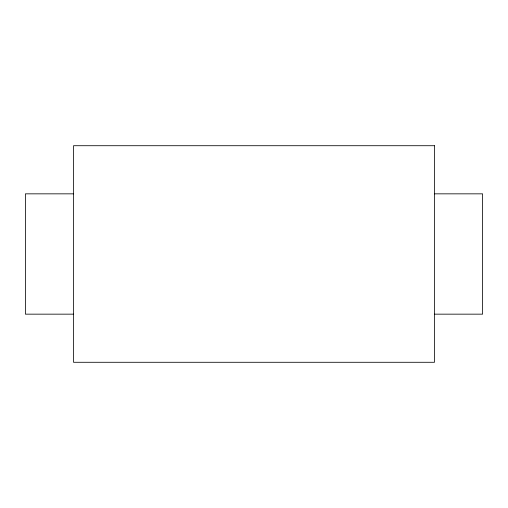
<?xml version="1.0" encoding="UTF-8"?>
<svg xmlns="http://www.w3.org/2000/svg" width="508" height="508" viewBox="0 0 508 508"><rect width="100%" height="100%" fill="white"/><g stroke="black" fill="none" stroke-linecap="round" stroke-linejoin="round"><path stroke-width="0.76" d="M73.527 193.84L25.4 193.84L25.4 314.16L73.527 314.16M434.473 193.84L482.6 193.84L482.6 314.16L434.473 314.16M434.473 145.713L73.527 145.713L73.527 362.287L434.473 362.287L434.473 145.713"/></g></svg>
